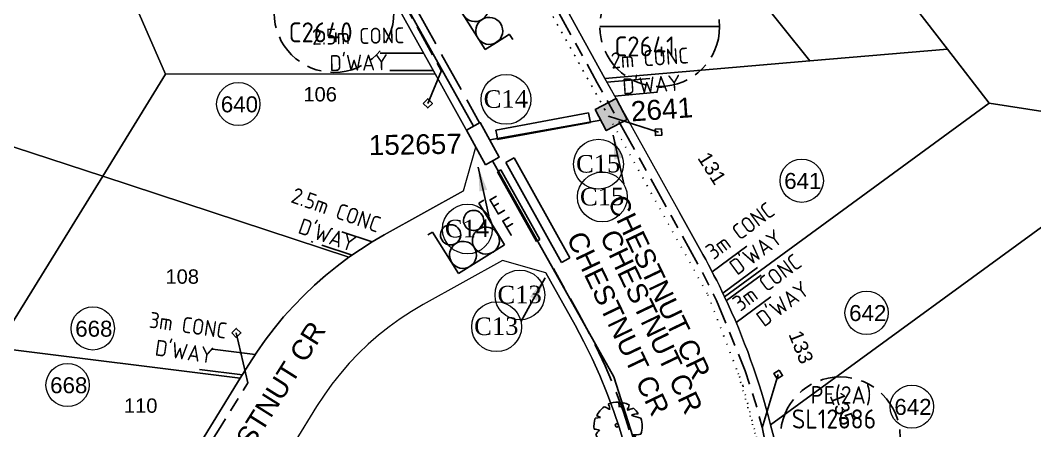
# Model space of a CAD drawing. Header units: metres. Extents: x 298351 to 299301, y 6265099 to 6266102.
# Drawn here: x 298844.4 to 298971.4, y 6265716.1 to 6265767.5 of the extents above; entities that cross this region are included whole.
import ezdxf
from ezdxf.enums import TextEntityAlignment as Align

# ---------------------------------------------------------------- set-up
doc = ezdxf.new("R2010")
doc.units = ezdxf.units.M
for name, pattern in [('Cable Exist UG', [8.2, 4, -1.2, 1.8, -1.2]), ('Cable Remove', [2, 0, -2]), ('IE Trench LV', [6.5, 5, -1.5]), ('IECLCHAINA', [8.2, 4, -1.2, 1.8, -1.2])]:
    doc.linetypes.add(name, pattern=pattern)
doc.layers.get('0').update_dxf_attribs({"color": 6})
doc.layers.add('Cadastre Land Parcels_SP_EXT', color=9, linetype='Continuous', lineweight=5)
doc.layers.add('Cadastre Roads_SP_EXT', color=9, linetype='Continuous', lineweight=5)
for name, color, linetype in [('Duct_SP_NEW', 2, 'Continuous'), ('Mains_LV_EXT', 7, 'Continuous'), ('Mains_LV_New_T28', 2, 'Continuous'), ('Mains_LV_NEW_T84', 2, 'Continuous'), ('Mains_SL_EXT', 7, 'Continuous'), ('Notes_LV_MISC', 7, 'Continuous'), ('NOTES_SL_EXT', 7, 'Continuous'), ('Notes_SL_MISC', 7, 'Continuous'), ('Notes_SP_EXT', 7, 'Continuous'), ('Notes_SP_MISC', 7, 'Continuous'), ('Services_SP_EXT', 7, 'Continuous'), ('SupportsUG_SP_LV_NEW', 2, 'Continuous'), ('SupportsUG_SP_LV_SL_EXT', 7, 'Continuous'), ('Trench_SP_NEW', 2, 'Continuous'), ('UG_Details_SP_MISC', 7, 'Continuous')]:
    doc.layers.add(name, color=color, linetype=linetype)
doc.layers.add('Features_HIDE', color=1, linetype='Continuous', plot=False)
doc.layers.get('0').freeze()
doc.layers.get('Features_HIDE').off()
doc.styles.add('COLUMN_LABEL', font='arial.ttf')
doc.styles.add('iecISOCP', font='isocp.shx')
doc.styles.add('iecNAME', font='times.ttf')
doc.styles.add('iecRoadName', font='arial.ttf', dxfattribs={"height": 3.5})
doc.styles.add('POLE_LABEL', font='arial.ttf')
doc.styles.get("Standard").update_dxf_attribs({"font": 'arial.ttf'})
doc.linetypes.add('IECLCABV1', pattern='A,7.2,-0.45,["V",Standard,S=1.5,R=0,X=0,Y=-0.7],-1.8', length=9.45)
doc.linetypes.add('IECLCABX1', pattern='A,7,-0.25,["x",Standard,S=2,R=0,X=0.2,Y=-0.8],-2.1', length=9.35)
doc.dimstyles.new('UGT1', dxfattribs={"dimtxt": 2.5, "dimasz": 2, "dimexe": 1.25, "dimexo": 0.625, "dimgap": 1, "dimtad": 1, "dimjust": 1, "dimlfac": 1000, "dimtxsty": 'iecISOCP', "dimblk1": 'M05', "dimblk2": 'NONE', "dimsah": 1, "dimcen": 0, "dimse1": 1, "dimse2": 1, "dimadec": 0, "dimazin": 0, "dimtfac": 1, "dimtmove": 0, "dimatfit": 3, "dimfxl": 1, "dimarcsym": 0})

# ---------------------------------------------------------------- blocks, each defined once
blk = doc.blocks.new('COLUMN_EXT')
blk.add_hatch(color=256).paths.add_polyline_path([(-1.49, 1.48), (-1.49, -1.49), (1.48, -1.49), (1.48, 1.48)])
blk.add_lwpolyline([(-1.49, -1.49), (1.48, -1.49), (1.48, 1.48), (-1.49, 1.48)], close=True)
for tag, height, style, flags, p in [('ASSET_NUM', 2.5, 'COLUMN_LABEL', 8, (2, 2)), ('STRUCTURE_PLANT_NUMBER', 0.2, 'POLE_LABEL', 9, (1.81, 0.03)), ('STREET_CODE', 0.2, 'COLUMN_LABEL', 9, (1.81, -0.2))]:
    blk.add_attdef(tag, text='', height=height, dxfattribs=dict(style=style, flags=flags)).set_placement(p, align=Align.MIDDLE_LEFT)
at = {"flags": 9}
for tag, p in [('COLUMN_TYPE', (1.81, -0.4)), ('OWNED_BY', (1.81, -0.6)), ('STATE', (1.81, -0.8)), ('USAGE', (1.81, -1)), ('LEGEND', (1.81, -1.2)), ('STREETNAME', (1.81, -1.6)), ('SUBURB', (1.81, -1.8)), ('LOCATION', (1.81, -1.4)), ('NOTES', (1.81, -2))]:
    blk.add_attdef(tag, text='', height=0.2, dxfattribs=at).set_placement(p, align=Align.MIDDLE_LEFT)
at = {"flags": 1}
blk.add_attdef('Z', (1.81, -2.35), '', height=0.2, dxfattribs=at)
blk = doc.blocks.new('CCP_EXT')
at = {"flags": 9}
for tag, p in [('STATE', (0, -1.8)), ('LEGEND', (0, -1.4)), ('LIFE_SUPPORT', (0, -1.6)), ('NOTES', (0, -2))]:
    blk.add_attdef(tag, text='', height=0.2, dxfattribs=at).set_placement(p, align=Align.MIDDLE_LEFT)
blk.add_wipeout([(0, 0.57), (0.57, 0), (0, -0.57), (-0.57, 0)])
blk.add_lwpolyline([(-0.57, 0), (0, 0.57), (0.57, 0), (0, -0.57), (-0.57, 0)])
at = {"flags": 1}
blk.add_attdef('Z', (0, 0), '', height=0.2, dxfattribs=at)
at = {"flags": 9}
for tag, p in [('CCP_TYPE', (0, 0)), ('CONSTRUCTED_VOLTAGE', (0, -0.2)), ('OPERATING_VOLTAGE', (0, -0.6)), ('ORIENTATION', (0, -0.8)), ('OWNED_BY', (0, -1)), ('NO_PHASES', (0, -0.4)), ('USAGE', (0, -1.2))]:
    blk.add_attdef(tag, text='', height=0.2, dxfattribs=at).set_placement(p, align=Align.MIDDLE_LEFT)
blk = doc.blocks.new('d221')
at = {"layer": 'Notes_SP_EXT', "color": 1}
for p, q in [((298834.428, 6265877.275), (298834.888, 6265877.275)), ((298834.889, 6265877.275), (298834.879, 6265873.193)), ((298839.421, 6265874.31), (298839.426, 6265877.263)), ((298839.428, 6265877.263), (298839.928, 6265877.262)), ((298839.419, 6265873.185), (298839.421, 6265874.31)), ((298834.879, 6265873.193), (298839.419, 6265873.185))]:
    blk.add_line(p, q, dxfattribs=at)
for points in [[(298835.193, 6265876.285, 1), (298836.881, 6265876.282, 1)], [(298837.458, 6265876.28, 1), (298839.146, 6265876.277, 1)], [(298834.901, 6265874.317, 1), (298837.151, 6265874.313, 1)], [(298837.151, 6265874.313, 1), (298839.401, 6265874.309, 1)]]:
    blk.add_lwpolyline(points, format="xyb", close=True, dxfattribs=at)
at = {"layer": 'Notes_SP_MISC', "linetype": 'Continuous', "char_height": 1.5, "width": 1.93709, "attachment_point": 5, "rotation": 358.65917, "style": 'iecISOCP'}
for s, insert in [('E', (298840.623, 6265876.311)), ('F', (298840.59, 6265874.254))]:
    blk.add_mtext(s, dxfattribs=dict(at, insert=insert))
blk = doc.blocks.new('d220')
at = {"layer": 'Notes_SP_EXT', "color": 1}
for p, q in [((298832.731, 6265884.977), (298833.191, 6265884.976)), ((298833.191, 6265884.976), (298833.181, 6265882.573)), ((298841.154, 6265883.69), (298841.159, 6265884.965)), ((298841.163, 6265884.965), (298841.663, 6265884.964)), ((298841.152, 6265882.565), (298841.154, 6265883.69)), ((298833.181, 6265882.573), (298841.152, 6265882.559))]:
    blk.add_line(p, q, dxfattribs=at)
for points in [[(298833.226, 6265883.464, 1), (298834.913, 6265883.461, 1)], [(298834.952, 6265883.459, 1), (298836.64, 6265883.456, 1)], [(298836.641, 6265883.698, 1), (298838.891, 6265883.693, 1)], [(298838.891, 6265883.693, 1), (298841.141, 6265883.689, 1)]]:
    blk.add_lwpolyline(points, format="xyb", close=True, dxfattribs=at)
at = {"layer": 'Notes_SP_MISC', "linetype": 'Continuous', "char_height": 1.5, "width": 1.93709, "attachment_point": 5, "rotation": 358.65917, "style": 'iecISOCP'}
for s, insert in [('F', (298839.122, 6265885.456)), ('E', (298835.065, 6265885.155))]:
    blk.add_mtext(s, dxfattribs=dict(at, insert=insert))
blk = doc.blocks.new('PILLAR_NEW')
for tag, height, flags, p in [('ASSET_NUM', 2.5, 8, (2, 4)), ('STREET_CODE', 0.2, 9, (1.5, 2)), ('OWNED_BY', 0.2, 9, (1.5, 1.8))]:
    blk.add_attdef(tag, text='', height=height, dxfattribs=dict(flags=flags)).set_placement(p, align=Align.MIDDLE_LEFT)
blk.add_wipeout([(-2.47, 0.99), (2.47, 0.99), (2.47, -0.99), (-2.47, -0.99)])
at = {"lineweight": -3}
blk.add_lwpolyline([(-2.47, 0.99), (2.47, 0.99), (2.47, -0.99), (-2.47, -0.99)], close=True, dxfattribs=at)
for tag, flags, p in [('OPERATED_BY', 9, (1.5, 1.6)), ('STATE', 9, (1.5, 1.2)), ('MAINTAINED_BY', 9, (1.5, 1.4)), ('SUPPORT_TYPE', 9, (1.5, 1)), ('SUBURB', 9, (1.5, 0.2)), ('STREETNAME', 9, (1.5, 0)), ('USAGE', 9, (1.5, 0.8)), ('LEGEND', 9, (1.5, 0.6)), ('PARENT', 9, (1.5, 0.4)), ('Z', 1, (1.5, -0.6)), ('LOCATION', 9, (1.5, -0.2)), ('NOTES', 9, (1.5, -0.4))]:
    blk.add_attdef(tag, text='', height=0.2, dxfattribs=dict(flags=flags)).set_placement(p, align=Align.MIDDLE_LEFT)
blk = doc.blocks.new('tre1')
at = {"color": 8}
for p, q in [((355.63, 363.12), (356.3, 363.2)), ((356.3, 363.2), (355.8, 363.46)), ((355.8, 363.46), (355.8, 363.46))]:
    blk.add_line(p, q, dxfattribs=at)
blk.add_circle((358.35, 362.23), 0.217, dxfattribs=at)
for centre, radius, start, end in [((358.5, 362.13), 2.99, 126.0751, 153.6245), ((356.53, 363.29), 1.27, 48.5203, 80.5151), ((358.5, 362.13), 3.02, 89.3321, 114.3856), ((356.7, 364.37), 0.737, 343.6555, 39.76), ((357.56, 364.65), 1.09, 352.0775, 26.6128), ((358.07, 365.45), 1.14, 304.1868, 338.5411), ((358.5, 362.13), 3.01, 62.8767, 77.7021), ((359, 364.81), 0.871, 315.8454, 359.7651), ((357.16, 373.04), 9.25, 285.4397, 290.7099), ((358.5, 362.13), 2.97, 31.4098, 49.4752), ((358.5, 362.13), 3.04, 160.8426, 187.275), ((360.88, 362.36), 1.32, 83.5323, 121.6544), ((363.98, 373.96), 11.14, 250.0865, 256.3451), ((358.5, 362.13), 3.03, 340.3307, 19.43), ((355.09, 356.77), 4.99, 77.3728, 85.4649), ((358.52, 359.28), 3.33, 134.7782, 147.3315), ((358.5, 362.13), 2.97, 200.8103, 231.4392), ((357.13, 359.86), 0.494, 97.741, 188.8107), ((350.89, 359.16), 6.28, 2.9465, 10.9238), ((358.5, 362.13), 2.91, 305.394, 326.2464), ((360.58, 364.74), 3.72, 266.7455, 282.0146), ((358.55, 358.53), 3.09, 39.6536, 53.993), ((358.5, 362.13), 2.96, 243.1498, 261.8356), ((359.26, 359.6), 1.25, 160.6009, 199.3991), ((359.12, 360.09), 1.01, 186.1912, 248.4952), ((358.5, 362.13), 2.99, 274.7236, 290.3277), ((360.22, 359.98), 0.927, 170.6314, 220.6278), ((360.39, 361.44), 1.7, 230.4582, 263.1093)]:
    blk.add_arc(centre, radius, start, end, dxfattribs=at)
blk = doc.blocks.new('_None')
blk = doc.blocks.new('M05')
blk.add_hatch(color=256).paths.add_polyline_path([(-2, 0), (-0.701, -0.75), (-0.701, 0.75)])
at = {"color": 1}
blk.add_lwpolyline([(-0.701, 0.75), (-0.701, -0.75), (-2, 0)], close=True, dxfattribs=at)

msp = doc.modelspace()

# ---------------------------------------------------------------- linework, layer by layer
at = {"layer": 'Cadastre Land Parcels_SP_EXT', "linetype": 'Continuous'}
for points in [[(298982.35, 6265771.97), (298970.67, 6265773.78), (298947.94, 6265805.24), (298946.45, 6265803.87), (298944.89, 6265802.56), (298943.29, 6265801.32), (298941.63, 6265800.15), (298939.92, 6265799.05), (298938.17, 6265798.03), (298935.32, 6265796.44), (298960.5, 6265763.9), (298965.73, 6265757.12), (298979.71, 6265754.96), (298982.35, 6265771.97)], [(298960.5, 6265763.9), (298935.32, 6265796.44), (298922, 6265789.02), (298943.29, 6265762.42), (298960.5, 6265763.9)], [(298943.29, 6265762.42), (298922, 6265789.02), (298909.99, 6265782.33), (298908.44, 6265776.89), (298917.62, 6265760.21), (298943.29, 6265762.42)], [(298890.22, 6265771.81), (298884.33, 6265782.4), (298855.56, 6265776.95), (298862.61, 6265760.75), (298896.36, 6265760.78), (298890.22, 6265771.81)], [(298862.61, 6265760.75), (298855.56, 6265776.95), (298826.19, 6265769.6), (298826.49, 6265768.08), (298826.7, 6265766.55), (298826.83, 6265765.01), (298826.86, 6265763.47), (298826.81, 6265761.93), (298826.66, 6265760.39), (298826.43, 6265758.86), (298826.11, 6265757.35), (298854.74, 6265747.99), (298862.61, 6265760.75)], [(298965.73, 6265757.12), (298960.5, 6265763.9), (298943.29, 6265762.42), (298917.62, 6265760.21), (298919.2, 6265757.39), (298926.96, 6265743.43), (298929.88, 6265738.2), (298930.24, 6265737.55), (298930.59, 6265736.89), (298930.94, 6265736.24), (298931.28, 6265735.57), (298931.62, 6265734.91), (298931.95, 6265734.24), (298932.28, 6265733.58), (298932.6, 6265732.9), (298965.73, 6265757.12)], [(298896.36, 6265760.78), (298862.61, 6265760.75), (298854.74, 6265747.99), (298885.56, 6265737.83), (298887.01, 6265738.82), (298888.48, 6265739.76), (298890, 6265740.64), (298899.93, 6265746.17), (298901.48, 6265751.61), (298896.36, 6265760.78)], [(298854.74, 6265747.99), (298826.11, 6265757.35), (298825.74, 6265756.01), (298825.31, 6265754.69), (298824.8, 6265753.4), (298824.24, 6265752.13), (298823.6, 6265750.89), (298822.91, 6265749.69), (298818.44, 6265742.46), (298842.35, 6265727.91), (298854.74, 6265747.99)], [(298978.31, 6265745.97), (298979.71, 6265754.96), (298965.73, 6265757.12), (298932.6, 6265732.9), (298933.05, 6265731.94), (298933.48, 6265730.96), (298933.92, 6265729.98), (298934.33, 6265729), (298934.73, 6265728.01), (298935.12, 6265727.01), (298935.51, 6265726.02), (298935.87, 6265725.01), (298936.23, 6265724), (298936.57, 6265722.99), (298936.91, 6265721.97), (298937.22, 6265720.95), (298937.54, 6265719.93), (298937.82, 6265718.9), (298938.11, 6265717.87), (298938.37, 6265716.84), (298978.31, 6265745.97)], [(298885.56, 6265737.83), (298854.74, 6265747.99), (298842.35, 6265727.91), (298841.48, 6265726.49), (298871.97, 6265722.69), (298873.02, 6265724.39), (298874.02, 6265725.95), (298875.08, 6265727.46), (298876.21, 6265728.93), (298877.39, 6265730.36), (298878.62, 6265731.73), (298879.91, 6265733.06), (298881.25, 6265734.34), (298882.64, 6265735.56), (298884.08, 6265736.72), (298885.56, 6265737.83)], [(298973.27, 6265713.51), (298978.31, 6265745.97), (298938.37, 6265716.84), (298938.81, 6265715.14), (298939.17, 6265713.43), (298939.54, 6265711.71), (298939.84, 6265709.99), (298940.14, 6265708.26), (298940.37, 6265706.52), (298940.6, 6265704.8), (298940.75, 6265703.05), (298973.27, 6265713.51)], [(298871.97, 6265722.69), (298841.48, 6265726.49), (298829.14, 6265706.49), (298862.93, 6265707.63), (298863.84, 6265709.41), (298864.84, 6265711.14), (298871.97, 6265722.69)]]:
    msp.add_lwpolyline(points, close=True, dxfattribs=at)
msp.add_lwpolyline([(298920.13, 6265714.2), (298919.46, 6265716.45), (298918.71, 6265718.66), (298917.88, 6265720.86), (298916.99, 6265723.02), (298916.02, 6265725.15), (298914.99, 6265727.25), (298913.88, 6265729.34), (298910.24, 6265735.89), (298910.24, 6265735.89), (298904.8, 6265737.44), (298894.87, 6265731.9), (298893.41, 6265731.04), (298891.99, 6265730.12), (298890.61, 6265729.13), (298889.28, 6265728.07), (298888, 6265726.96), (298886.78, 6265725.79), (298885.61, 6265724.56), (298884.5, 6265723.28), (298883.45, 6265721.94), (298882.46, 6265720.57), (298881.53, 6265719.14), (298873.36, 6265705.86)], dxfattribs=at)
at = {"layer": 'Cadastre Land Parcels_SP_EXT'}
for centre in [(298871.72, 6265757.02), (298942.26, 6265747.42), (298950.39, 6265730.88), (298853.5, 6265728.93), (298850.35, 6265721.84), (298956.05, 6265719.13)]:
    msp.add_circle(centre, 2.71, dxfattribs=at)
at = {"layer": 'Cadastre Roads_SP_EXT', "linetype": 'Continuous'}
for points in [[(298919.02, 6265757.7), (298917.62, 6265760.21), (298908.44, 6265776.89)], [(298910.24, 6265735.89), (298913.88, 6265729.34), (298914.99, 6265727.25), (298916.02, 6265725.15), (298916.99, 6265723.02), (298917.88, 6265720.86), (298918.71, 6265718.66), (298919.46, 6265716.45), (298920.13, 6265714.2), (298920.73, 6265711.94), (298921.26, 6265709.66), (298921.71, 6265707.36), (298922.08, 6265705.05), (298922.38, 6265702.73), (298922.6, 6265700.4), (298922.74, 6265698.06), (298922.8, 6265695.72), (298922.79, 6265693.38), (298922.7, 6265691.04), (298922.53, 6265688.7), (298922.28, 6265686.38), (298921.98, 6265684.06), (298918.1, 6265658.93), (298918.1, 6265658.93)]]:
    msp.add_lwpolyline(points, dxfattribs=at)
at = {"layer": 'Duct_SP_NEW'}
for p, q in [((298915.58, 6265755.9), (298915.69, 6265755.31)), ((298915.8, 6265754.72), (298915.69, 6265755.31)), ((298906.26, 6265750.29), (298905.73, 6265749.99)), ((298913.23, 6265737.75), (298906.26, 6265750.29)), ((298905.21, 6265749.7), (298905.73, 6265749.99)), ((298912.19, 6265737.17), (298905.21, 6265749.7)), ((298912.19, 6265737.17), (298912.71, 6265737.46)), ((298913.23, 6265737.75), (298912.71, 6265737.46))]:
    msp.add_line(p, q, dxfattribs=at)
at = {"layer": 'Notes_LV_MISC', "lineweight": 0}
for centre in [(298916.81, 6265749.49), (298906.98, 6265733.11)]:
    msp.add_circle(centre, 3.12, dxfattribs=at)
at = {"layer": 'Notes_SL_MISC', "color": 7, "linetype": 'Continuous'}
msp.add_line((298916.98, 6265766.71), (298931.98, 6265766.71), dxfattribs=at)
at = {"layer": 'Notes_SL_MISC', "color": 7, "linetype": 'IECLCHAINA'}
for centre in [(298883.7, 6265768.48), (298924.48, 6265766.71)]:
    msp.add_circle(centre, 7.5, dxfattribs=at)
at = {"layer": 'Notes_SP_EXT', "color": 7}
for p, q in [((298894.9, 6265763.4), (298889.5, 6265763.4)), ((298896.11, 6265761.22), (298890.71, 6265761.21)), ((298917.88, 6265759.76), (298923.26, 6265760.22)), ((298918.84, 6265758.02), (298924.22, 6265758.49)), ((298931.04, 6265736.03), (298935.4, 6265739.22)), ((298932.39, 6265733.35), (298936.74, 6265736.54)), ((298932.83, 6265732.42), (298937.18, 6265735.61)), ((298934.04, 6265729.68), (298938.4, 6265732.87)), ((298873.83, 6265725.65), (298868.47, 6265726.32)), ((298872.23, 6265723.12), (298866.87, 6265723.78))]:
    msp.add_line(p, q, dxfattribs=at)
at = {"layer": 'Notes_SP_EXT', "color": 7, "linetype": 'Cable Exist UG'}
for p, q in [((298888.48, 6265739.76), (298883.36, 6265741.45)), ((298885.98, 6265738.11), (298880.85, 6265739.8))]:
    msp.add_line(p, q, dxfattribs=at)
at = {"layer": 'Notes_SP_EXT', "lineweight": 0}
for centre in [(298917.3, 6265745.38), (298900.4, 6265741.37), (298904.06, 6265729.14)]:
    msp.add_circle(centre, 3.12, dxfattribs=at)
at = {"layer": 'Trench_SP_NEW', "color": 4, "linetype": 'IE Trench LV', "flags": 128}
msp.add_lwpolyline([(298919.24, 6265658.39), (298921.12, 6265671.33), (298922.29, 6265678.87), (298923.07, 6265683.91), (298923.5, 6265687.42), (298923.71, 6265689.79), (298923.84, 6265692.17), (298923.9, 6265694.55), (298923.79, 6265698.91), (298923.17, 6265705.19), (298922.07, 6265711.04), (298920.88, 6265715.54), (298919.93, 6265718.47), (298918.9, 6265721.27), (298917.64, 6265724.24), (298916.49, 6265726.69), (298914.34, 6265730.77), (298911.2, 6265736.43)], dxfattribs=at)
at = {"layer": 'UG_Details_SP_MISC'}
for p, q in [((298904.6, 6265748.77), (298904.39, 6265748.66)), ((298904.6, 6265748.77), (298909.47, 6265740.04)), ((298904.18, 6265748.54), (298904.39, 6265748.66)), ((298904.18, 6265748.54), (298909.05, 6265739.81)), ((298909.05, 6265739.81), (298909.26, 6265739.92)), ((298909.47, 6265740.04), (298909.26, 6265739.92))]:
    msp.add_line(p, q, dxfattribs=at)
at = {"layer": 'UG_Details_SP_MISC', "color": 7, "linetype": 'Cable Exist UG', "flags": 128}
for points in [[(298874.17, 6265802.49), (298885.11, 6265782.84), (298897.14, 6265761.22)], [(298863.9, 6265707.11), (298865.31, 6265709.76), (298866.4, 6265711.8), (298869.25, 6265716.2), (298872.9, 6265722.11)]]:
    msp.add_lwpolyline(points, dxfattribs=at)

# ---------------------------------------------------------------- block references
at = {"layer": 'Features_HIDE', "color": 7, "linetype": 'Cable Exist UG', "xscale": 1.5, "yscale": 1.5, "zscale": 1.5}
for name, p, rotation in [('d220', (-7887041.42, 1625812.5), 302.2759633947986), ('d221', (4910108.61, -1936416.62), 32.07498560265315)]:
    msp.add_blockref(name, p, dxfattribs=dict(at, rotation=rotation))
at = {"layer": 'Notes_SP_MISC', "lineweight": 0, "xscale": 0.9974999999976717, "yscale": 0.9974999999976717, "zscale": 0.9974999999976717}
msp.add_blockref('tre1', (298561.67, 6265355.47), dxfattribs=at)
at = {"layer": 'SupportsUG_SP_LV_SL_EXT'}
ref = msp.add_blockref('COLUMN_EXT', (298918.41, 6265755.7), dxfattribs=dict(at, rotation=117.8815866842975))
ref.add_attrib('ASSET_NUM', '2641', dxfattribs={"layer": '0', "height": 2.5, "rotation": 4, "style": 'COLUMN_LABEL'}).set_placement((298920.79, 6265757.33), align=Align.TOP_LEFT)

# ---------------------------------------------------------------- texts
at = {"layer": 'Cadastre Land Parcels_SP_EXT'}
for s, height, p in [('106', 1.8, (298879.87, 6265757.34)), ('640', 2, (298869.53, 6265755.98)), ('641', 2, (298940.07, 6265746.39)), ('108', 1.8, (298862.6, 6265734.52)), ('642', 2, (298948.2, 6265729.85)), ('668', 2, (298851.3, 6265727.89)), ('668', 2, (298848.16, 6265720.81)), ('110', 1.8, (298857.4, 6265718.36)), ('642', 2, (298953.86, 6265718.1))]:
    msp.add_text(s, height=height, dxfattribs=at).set_placement(p)
for s, rotation, p in [('131', 302.3474, (298929.15, 6265750.27)), ('133', 291.6546, (298940.58, 6265728.21)), ('135', 291.6546, (298945.73, 6265720.51))]:
    msp.add_text(s, height=1.8, rotation=rotation, dxfattribs=at).set_placement(p)
at = {"layer": 'Cadastre Roads_SP_EXT', "color": 1}
msp.add_text('CHESTNUT CR', height=2.5, rotation=295.6024, dxfattribs=at).set_placement((298916.92, 6265740.52))
at = {"layer": 'Notes_LV_MISC', "style": 'iecNAME'}
for s, p in [('C14', (298902.45, 6265756.53)), ('C15', (298914.02, 6265748.42)), ('C13', (298904.18, 6265732.04))]:
    msp.add_text(s, height=2.2, rotation=0.5671, dxfattribs=at).set_placement(p)
at = {"layer": 'Notes_LV_MISC', "color": 1}
msp.add_text('CHESTNUT CR', height=2.5, rotation=295.6024, dxfattribs=at).set_placement((298912.76, 6265740.29))
at = {"layer": 'NOTES_SL_EXT', "insert": (298943.37, 6265721.7), "char_height": 2.2, "width": 5.0547, "attachment_point": 1, "style": 'iecRoadName'}
msp.add_mtext('{\\Fisocp|c0;PE(2A)}', dxfattribs=at)
at = {"layer": 'Notes_SL_MISC', "color": 1}
msp.add_text('CHESTNUT CR', height=2.5, rotation=295.6024, dxfattribs=at).set_placement((298917.9, 6265744.87))
at = {"layer": 'Notes_SL_MISC', "width": 13.6426, "attachment_point": 1, "style": 'iecRoadName'}
for s, insert, char_height in [('{\\Fisocp|c0;C2640}', (298878.03, 6265767.24), 2.5), ('{\\Fisocp|c0;C2641}', (298918.81, 6265765.48), 2.5), ('{\\Fisocp|c0;SL12686}', (298941.02, 6265718.79), 2.4)]:
    msp.add_mtext(s, dxfattribs=dict(at, insert=insert, char_height=char_height))
at = {"layer": 'Notes_SP_EXT', "style": 'iecNAME'}
for s, p in [('C15', (298914.51, 6265744.31)), ('C14', (298897.6, 6265740.31)), ('C13', (298901.26, 6265728.08))]:
    msp.add_text(s, height=2.2, rotation=0.5671, dxfattribs=at).set_placement(p)
at = {"layer": 'Notes_SP_EXT', "lineweight": 0, "char_height": 2, "width": 15.0675, "attachment_point": 5, "style": 'iecISOCP'}
for s, insert, rotation in [("2.5m CONC D'WAY", (298886.76, 6265763.86), 1.0437), ("2m CONC D'WAY", (298923.34, 6265761.11), 3.9588), ("2.5m CONC D'WAY", (298883.41, 6265742.19), 340.5185), ("3m CONC D'WAY", (298935.53, 6265739.81), 36.5007), ("3m CONC D'WAY", (298938.9, 6265733.34), 36.5007)]:
    msp.add_mtext(s, dxfattribs=dict(at, insert=insert, rotation=rotation))

# ---------------------------------------------------------------- leaders
at = {"layer": 'Notes_SP_EXT', "lineweight": 0}
for points in [[(298918.66, 6265753.11), (298919.98, 6265747.04)], [(298910.13, 6265735.27), (298907.13, 6265729.82)]]:
    msp.add_leader(points, dimstyle='UGT1', override={"dimasz": 3, "dimgap": 1, "dimtad": 0}, dxfattribs=at)

# ---------------------------------------------------------------- next in the draw order: block references
at = {"layer": 'Services_SP_EXT'}
for p in [(298895.45, 6265757.1), (298871.47, 6265728.36)]:
    msp.add_blockref('CCP_EXT', p, dxfattribs=at)
for p, rotation in [((298924.32, 6265753.49), 228.2887741306826), ((298939.31, 6265723.15), 257.6192430330563)]:
    msp.add_blockref('CCP_EXT', p, dxfattribs=dict(at, rotation=rotation))

# ---------------------------------------------------------------- next in the draw order: linework, layer by layer
at = {"layer": 'Cadastre Roads_SP_EXT', "linetype": 'Continuous'}
for points in [[(298890.22, 6265771.81), (298896.36, 6265760.78), (298901.48, 6265751.61)], [(298899.93, 6265746.17), (298890, 6265740.64), (298888.48, 6265739.76), (298887.01, 6265738.82), (298885.56, 6265737.83), (298884.08, 6265736.72), (298882.64, 6265735.56), (298881.25, 6265734.34), (298879.91, 6265733.06), (298878.62, 6265731.73), (298877.39, 6265730.36), (298876.21, 6265728.93), (298875.08, 6265727.46), (298874.02, 6265725.95), (298873.02, 6265724.39), (298871.97, 6265722.69), (298864.84, 6265711.14)], [(298938.81, 6265715.14), (298938.37, 6265716.84), (298938.11, 6265717.87), (298937.82, 6265718.9), (298937.54, 6265719.93), (298937.22, 6265720.95), (298936.91, 6265721.97), (298936.57, 6265722.99), (298936.23, 6265724), (298935.87, 6265725.01), (298935.51, 6265726.02), (298935.12, 6265727.01), (298934.73, 6265728.01), (298934.33, 6265729), (298933.92, 6265729.98), (298933.48, 6265730.96), (298933.05, 6265731.94), (298932.6, 6265732.9), (298932.28, 6265733.58), (298931.95, 6265734.24), (298931.62, 6265734.91), (298931.28, 6265735.57), (298930.94, 6265736.24), (298930.59, 6265736.89), (298930.24, 6265737.55), (298929.88, 6265738.2), (298926.96, 6265743.43), (298926.96, 6265743.43)]]:
    msp.add_lwpolyline(points, dxfattribs=at)
at = {"layer": 'Mains_LV_EXT', "linetype": 'Cable Remove', "ltscale": 0.5}
for points in [[(298888.61, 6265778.82), (298892.17, 6265772.42), (298904.74, 6265779.42), (298918.07, 6265755.49)], [(298918.07, 6265755.49), (298930.51, 6265733.15), (298934.92, 6265721.72), (298937.43, 6265712.13), (298938.64, 6265702.8)]]:
    msp.add_lwpolyline(points, dxfattribs=at)
at = {"layer": 'Mains_SL_EXT', "linetype": 'Cable Remove', "ltscale": 0.5}
for points in [[(298888.61, 6265778.82), (298892.64, 6265771.53), (298905.23, 6265778.55), (298918.07, 6265755.49)], [(298918.07, 6265755.49), (298930.51, 6265733.15), (298934.32, 6265723.29), (298937.43, 6265712.13), (298938.61, 6265702.83)]]:
    msp.add_lwpolyline(points, dxfattribs=at)
at = {"layer": 'Notes_SL_MISC', "color": 7, "linetype": 'IECLCHAINA'}
msp.add_circle((298947.09, 6265715.35), 7.5, dxfattribs=at)
at = {"layer": 'Services_SP_EXT'}
for points in [[(298897.15, 6265761.21), (298895.45, 6265757.1)], [(298924.32, 6265753.49), (298918.07, 6265755.49)], [(298871.47, 6265728.36), (298872.9, 6265722.11)], [(298937.32, 6265716.5), (298939.31, 6265723.15)]]:
    msp.add_lwpolyline(points, dxfattribs=at)
at = {"layer": 'Trench_SP_NEW', "color": 4, "linetype": 'IE Trench LV', "flags": 128}
msp.add_lwpolyline([(298875.04, 6265802.98), (298885.99, 6265783.33), (298901.94, 6265754.66)], dxfattribs=at)
at = {"layer": 'UG_Details_SP_MISC', "color": 7, "linetype": 'Cable Exist UG', "flags": 128}
msp.add_lwpolyline([(298907.48, 6265776.36), (298916.67, 6265759.67), (298926, 6265742.9), (298929.79, 6265736.05), (298931.6, 6265732.44), (298935.2, 6265723.62), (298936.48, 6265719.62), (298937.3, 6265716.58), (298939.05, 6265708.09), (298939.66, 6265702.92)], dxfattribs=at)

# ---------------------------------------------------------------- next in the draw order: texts
at = {"layer": 'Cadastre Roads_SP_EXT', "color": 1}
msp.add_text('CHESTNUT CR', height=2.5, rotation=57.861, dxfattribs=at).set_placement((298869.47, 6265707.56))
at = {"layer": 'Notes_SP_EXT', "lineweight": 0, "insert": (298865.2, 6265727.67), "char_height": 2, "width": 15.0675, "attachment_point": 5, "rotation": 351.6418, "style": 'iecISOCP'}
msp.add_mtext("3m CONC D'WAY", dxfattribs=at)

# ---------------------------------------------------------------- next in the draw order: block references
at = {"layer": 'SupportsUG_SP_LV_NEW'}
ref = msp.add_blockref('PILLAR_NEW', (298902.34, 6265752.06), dxfattribs=dict(at, rotation=118.7603449652887))
ref.add_attrib('ASSET_NUM', '152657', dxfattribs={"height": 2.5, "rotation": 1}).set_placement((298888.05, 6265751.86), align=Align.MIDDLE_LEFT)

# ---------------------------------------------------------------- next in the draw order: linework, layer by layer
at = {"layer": 'Duct_SP_NEW'}
for p, q in [((298915.58, 6265755.9), (298903.97, 6265753.74)), ((298915.8, 6265754.72), (298904.19, 6265752.56)), ((298903.97, 6265753.74), (298904.08, 6265753.15)), ((298904.19, 6265752.56), (298904.08, 6265753.15))]:
    msp.add_line(p, q, dxfattribs=at)
at = {"layer": 'Mains_LV_New_T28', "linetype": 'IECLCABV1'}
msp.add_lwpolyline([(298903.21, 6265752.53), (298917.1, 6265755)], dxfattribs=at)
at = {"layer": 'Mains_LV_NEW_T84', "color": 2, "linetype": 'IECLCABX1', "flags": 128}
for points in [[(298885.48, 6265782.36), (298886.15, 6265781.24), (298889.83, 6265781.3), (298892.04, 6265777.41), (298890.43, 6265773.44), (298901.15, 6265754.23)], [(298903.53, 6265749.89), (298918.73, 6265722.85), (298922.29, 6265711.72), (298923.78, 6265702.48), (298924.11, 6265697.72)]]:
    msp.add_lwpolyline(points, dxfattribs=at)
at = {"layer": 'Notes_LV_MISC', "lineweight": 0}
msp.add_circle((298905.24, 6265757.6), 3.12, dxfattribs=at)

# ---------------------------------------------------------------- next in the draw order: leaders
at = {"layer": 'Notes_SP_EXT', "lineweight": 0}
msp.add_leader([(298901.76, 6265749.11), (298903.08, 6265743.04)], dimstyle='UGT1', override={"dimasz": 3, "dimgap": 1, "dimtad": 0}, dxfattribs=at)

doc.saveas('drawing.dxf')
